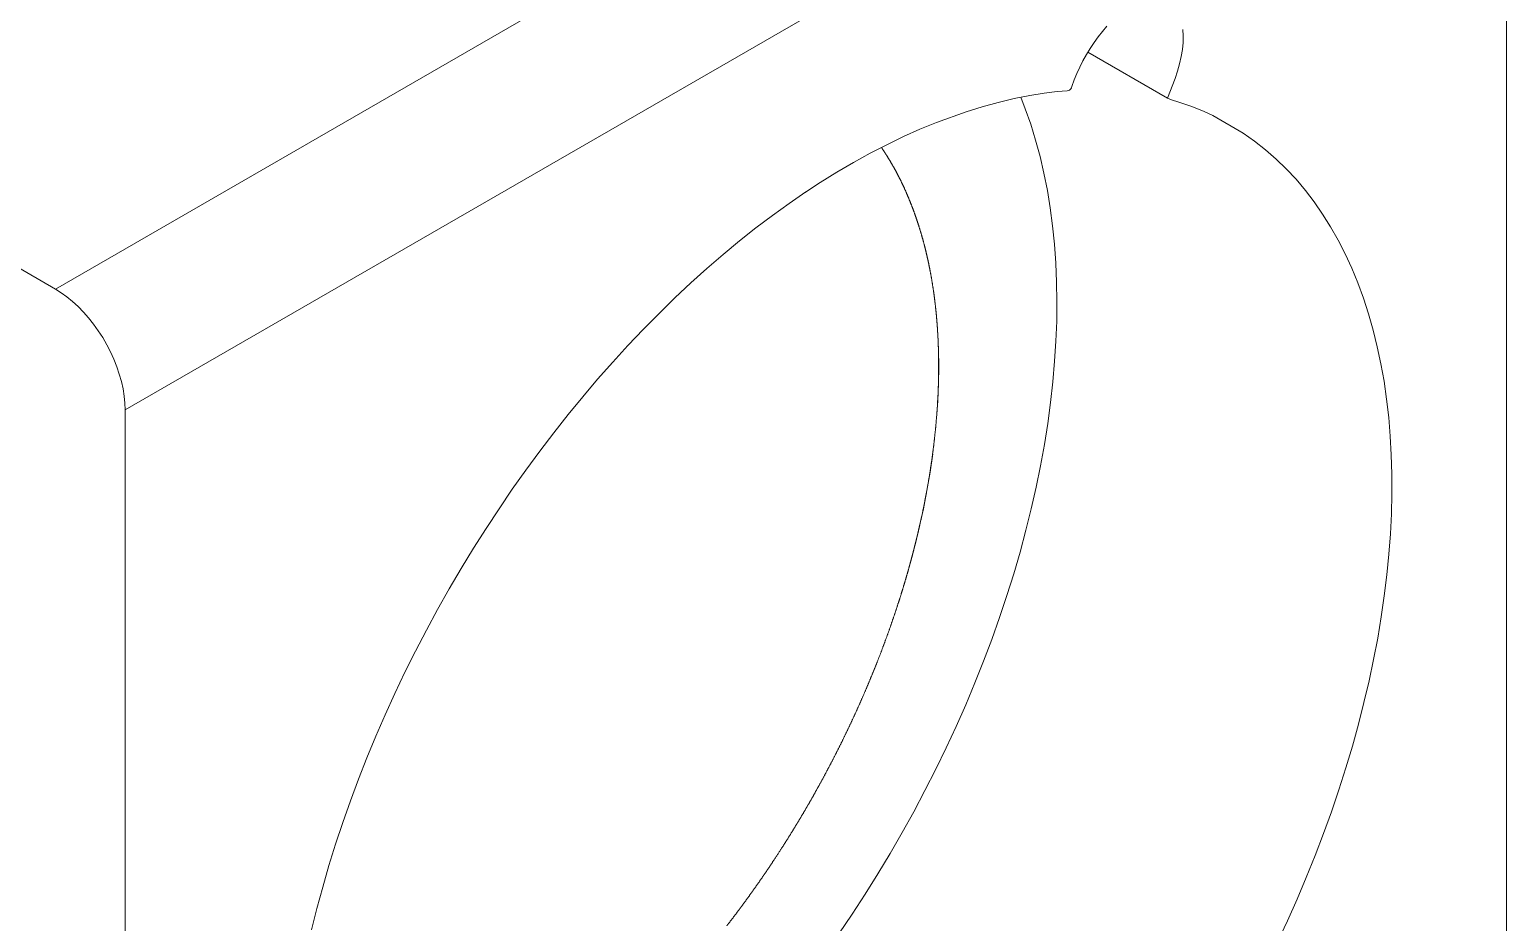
# Model space of a CAD drawing. Header units: inches. Extents: x 0 to 1256, y -61 to 0.
# Drawn here: x 649.91 to 660.83, y -39.01 to -32.4 of the extents above; entities that cross this region are included whole.
import ezdxf

# ---------------------------------------------------------------- set-up
doc = ezdxf.new("R2010")
doc.units = ezdxf.units.IN
doc.header["$LTSCALE"] = 2
doc.header["$MEASUREMENT"] = 0

msp = doc.modelspace()

# ---------------------------------------------------------------- linework, layer by layer
at = {"linetype": 'Continuous', "lineweight": 0, "extrusion": (8.89617e-17, 0.816497, 0.57735)}
for p, q in [((650.09737, -34.32036), (660.28742, -28.43713)), ((650.61375, -35.21477), (660.8038, -29.33154)), ((660.83231, -41.4209), (660.83231, -29.58749)), ((657.84358, -32.41295), (657.81163, -32.45326)), ((657.87677, -32.37451), (657.84358, -32.41295)), ((658.43769, -32.3987), (658.44053, -32.44558)), ((658.43962, -32.49473), (658.44053, -32.44558)), ((657.75201, -32.5388), (657.72463, -32.58361)), ((657.78105, -32.49528), (657.75201, -32.5388)), ((657.81163, -32.45326), (657.78105, -32.49528)), ((658.42662, -32.59821), (658.43497, -32.54573)), ((658.43497, -32.54573), (658.43962, -32.49473)), ((657.69905, -32.62948), (657.67539, -32.67621)), ((657.72463, -32.58361), (657.69905, -32.62948)), ((658.32574, -32.9069), (657.73536, -32.56605)), ((658.41464, -32.65173), (658.39911, -32.7059)), ((658.41464, -32.65173), (658.42662, -32.59821)), ((657.61621, -32.82149), (657.63427, -32.77135)), ((657.61701, -32.8193), (657.63427, -32.77135)), ((657.63427, -32.77135), (657.65376, -32.72359)), ((657.67539, -32.67621), (657.65376, -32.72359)), ((658.32574, -32.9069), (658.38075, -32.76058)), ((658.39911, -32.7059), (658.38017, -32.76026)), ((657.3067, -32.88685), (657.19009, -32.90998)), ((657.41174, -32.87001), (657.3067, -32.88685)), ((657.41174, -32.87001), (657.50882, -32.85823)), ((657.50882, -32.85823), (657.58283, -32.85179)), ((657.59146, -32.85029), (657.58283, -32.85179)), ((657.59146, -32.85029), (657.59875, -32.84721)), ((657.60481, -32.84268), (657.59875, -32.84721)), ((657.60481, -32.84268), (657.6097, -32.8368)), ((657.6097, -32.8368), (657.61348, -32.8297)), ((657.61348, -32.8297), (657.61701, -32.8193)), ((657.61621, -32.82149), (657.61348, -32.8297)), ((657.61621, -32.82149), (657.61701, -32.8193)), ((647.68756, -32.92906), (650.09737, -34.32036)), ((656.83417, -33.00698), (656.95371, -32.97006)), ((656.95371, -32.97006), (657.07239, -32.93774)), ((657.07239, -32.93774), (657.19009, -32.90998)), ((657.23875, -32.90032), (657.27265, -32.98589)), ((657.27265, -32.98589), (657.31273, -33.09984)), ((658.32574, -32.9069), (658.34293, -32.91544)), ((658.36179, -32.92221), (658.34293, -32.91544)), ((658.36179, -32.92221), (658.40192, -32.93402)), ((658.49727, -32.9664), (658.40192, -32.93402)), ((658.59047, -33.00333), (658.49727, -32.9664)), ((656.49347, -33.13678), (656.61547, -33.08622)), ((656.61547, -33.08622), (656.83417, -33.00698)), ((657.31273, -33.09984), (657.34913, -33.2173)), ((658.65984, -33.03498), (658.59047, -33.00333)), ((658.88549, -33.16526), (658.65984, -33.03498)), ((656.2482, -33.25116), (656.37101, -33.19178)), ((656.37101, -33.19178), (656.49347, -33.13678)), ((658.88549, -33.16526), (658.96945, -33.22473)), ((656.12515, -33.31485), (656.00197, -33.38283)), ((656.12515, -33.31485), (656.2482, -33.25116)), ((657.34913, -33.2173), (657.38181, -33.33812)), ((658.96945, -33.22473), (659.05053, -33.28879)), ((659.05053, -33.28879), (659.12864, -33.35736)), ((656.00197, -33.38283), (655.87876, -33.45501)), ((657.38181, -33.33812), (657.41074, -33.46219)), ((659.12864, -33.35736), (659.20373, -33.43034)), ((659.20373, -33.43034), (659.27572, -33.50771)), ((655.75563, -33.53135), (655.64034, -33.60675)), ((655.87876, -33.45501), (655.75563, -33.53135)), ((657.41074, -33.46219), (657.43591, -33.58942)), ((659.27572, -33.50771), (659.34454, -33.58938)), ((655.52545, -33.68585), (655.64865, -33.60103)), ((657.43591, -33.58942), (657.45727, -33.71966)), ((659.34454, -33.58938), (659.41013, -33.67528)), ((655.40266, -33.77462), (655.52545, -33.68585)), ((657.45727, -33.71966), (657.47481, -33.85279)), ((659.41013, -33.67528), (659.47244, -33.76532)), ((655.1587, -33.9637), (655.28037, -33.86726)), ((655.28037, -33.86726), (655.40266, -33.77462)), ((657.47481, -33.85279), (657.48852, -33.98872)), ((659.47244, -33.76532), (659.53139, -33.85942)), ((659.58694, -33.95752), (659.53139, -33.85942)), ((655.03775, -34.06387), (655.1587, -33.9637)), ((659.63904, -34.05947), (659.58694, -33.95752)), ((654.91763, -34.16766), (655.03775, -34.06387)), ((657.48852, -33.98872), (657.49838, -34.12726)), ((659.63904, -34.05947), (659.68763, -34.16522)), ((654.91763, -34.16766), (654.79844, -34.275)), ((657.49838, -34.12726), (657.50438, -34.26833)), ((659.68763, -34.16522), (659.73268, -34.27468)), ((654.79844, -34.275), (654.68028, -34.38576)), ((657.50438, -34.26833), (657.50652, -34.41177)), ((659.73268, -34.27468), (659.77414, -34.38771)), ((650.09737, -34.32036), (650.14, -34.34702)), ((650.18237, -34.37756), (650.14, -34.34702)), ((650.22414, -34.4118), (650.18237, -34.37756)), ((650.26504, -34.44948), (650.22414, -34.4118)), ((654.68028, -34.38576), (654.56327, -34.49987)), ((657.50652, -34.41177), (657.50479, -34.55745)), ((659.77414, -34.38771), (659.81197, -34.50424)), ((650.3048, -34.49035), (650.26504, -34.44948)), ((650.34313, -34.53412), (650.3048, -34.49035)), ((654.56327, -34.49987), (654.44749, -34.61724)), ((656.61454, -34.51174), (656.61634, -34.52862)), ((659.81197, -34.50424), (659.84614, -34.62414)), ((650.3798, -34.58051), (650.34313, -34.53412)), ((650.41453, -34.62921), (650.3798, -34.58051)), ((650.4471, -34.67985), (650.41453, -34.62921)), ((654.44749, -34.61724), (654.33306, -34.73777)), ((656.61585, -34.52749), (656.61634, -34.52862)), ((656.61634, -34.52862), (656.61594, -34.52869)), ((656.61634, -34.52862), (656.6179, -34.54938)), ((657.50479, -34.55745), (657.4992, -34.70523)), ((659.84614, -34.62414), (659.87662, -34.74733)), ((650.47729, -34.73215), (650.4471, -34.67985)), ((650.47729, -34.73215), (650.50487, -34.78567)), ((654.33306, -34.73777), (654.22006, -34.86132)), ((656.62879, -34.72767), (656.63064, -34.76955)), ((657.4992, -34.70523), (657.48975, -34.85497)), ((650.52967, -34.8401), (650.50487, -34.78567)), ((650.55151, -34.89505), (650.52967, -34.8401)), ((656.62987, -34.76737), (656.63064, -34.76955)), ((656.63064, -34.76955), (656.62991, -34.76965)), ((656.63064, -34.76955), (656.63242, -34.89338)), ((659.87662, -34.74733), (659.90338, -34.87365)), ((650.57026, -34.95013), (650.55151, -34.89505)), ((650.58577, -35.005), (650.57026, -34.95013)), ((654.22006, -34.86132), (654.10861, -34.98782)), ((656.63064, -35.01927), (656.63242, -34.89338)), ((656.63157, -34.89347), (656.63242, -34.89338)), ((656.6316, -34.89076), (656.63242, -34.89338)), ((657.48975, -34.85497), (657.47646, -35.00652)), ((659.90338, -34.87365), (659.92638, -35.00302)), ((650.59795, -35.05926), (650.58577, -35.005)), ((650.60672, -35.11256), (650.59795, -35.05926)), ((654.10861, -34.98782), (653.99879, -35.11713)), ((656.62527, -35.14709), (656.63064, -35.01927)), ((656.62968, -35.01935), (656.63064, -35.01927)), ((656.6298, -35.01627), (656.63064, -35.01927)), ((657.47646, -35.00652), (657.45932, -35.15976)), ((659.92638, -35.00302), (659.94562, -35.13529)), ((650.61198, -35.16451), (650.60672, -35.11256)), ((650.61375, -35.21477), (650.61198, -35.16451)), ((653.99879, -35.11713), (653.8907, -35.24916)), ((656.62527, -35.14709), (656.61634, -35.2767)), ((656.62409, -35.15057), (656.62527, -35.14709)), ((656.62425, -35.14715), (656.62527, -35.14709)), ((656.62447, -35.14378), (656.62527, -35.14709)), ((657.45932, -35.15976), (657.43836, -35.31451)), ((659.94562, -35.13529), (659.96108, -35.27037)), ((650.61375, -47.44908), (650.61375, -35.21477)), ((653.8907, -35.24916), (653.78444, -35.38379)), ((656.61634, -35.2767), (656.61501, -35.28037)), ((656.61527, -35.27675), (656.61634, -35.2767)), ((659.96108, -35.27037), (659.97273, -35.40812)), ((653.78444, -35.38379), (653.6801, -35.5209)), ((657.43836, -35.31451), (657.41361, -35.47065)), ((657.41361, -35.47065), (657.38507, -35.62801)), ((659.97273, -35.40812), (659.98058, -35.5484)), ((653.6801, -35.5209), (653.57791, -35.66016)), ((656.58782, -35.54071), (656.56826, -35.67481)), ((656.58628, -35.54444), (656.58782, -35.54071)), ((656.58674, -35.5407), (656.58782, -35.54071)), ((659.98058, -35.5484), (659.9846, -35.69111)), ((653.57791, -35.66016), (653.47752, -35.80207)), ((656.56826, -35.67481), (656.54519, -35.81015)), ((656.56826, -35.67481), (656.56668, -35.67843)), ((656.56722, -35.67478), (656.56826, -35.67481)), ((657.38507, -35.62801), (657.35279, -35.78645)), ((659.9846, -35.69111), (659.9848, -35.83609)), ((653.47752, -35.80207), (653.37947, -35.94589)), ((656.54519, -35.81015), (656.51864, -35.94652)), ((656.54361, -35.81358), (656.54519, -35.81015)), ((656.54421, -35.81009), (656.54519, -35.81015)), ((657.35279, -35.78645), (657.31679, -35.94585)), ((659.9848, -35.83609), (659.98118, -35.98321)), ((653.37947, -35.94589), (653.28368, -36.09171)), ((656.51864, -35.94652), (656.48864, -36.08381)), ((656.51864, -35.94652), (656.51713, -35.94963)), ((656.51776, -35.94644), (656.51864, -35.94652)), ((657.31679, -35.94585), (657.2771, -36.10601)), ((659.97375, -36.13236), (659.98118, -35.98321)), ((653.28368, -36.09171), (653.19025, -36.23938)), ((656.48864, -36.08381), (656.4744, -36.14263)), ((656.48726, -36.08652), (656.48864, -36.08381)), ((656.48787, -36.08373), (656.48864, -36.08381)), ((657.2771, -36.10601), (657.23376, -36.2668)), ((659.9625, -36.28337), (659.97375, -36.13236)), ((653.19025, -36.23938), (653.09926, -36.38879)), ((656.45522, -36.22188), (656.44478, -36.26124)), ((656.45522, -36.22188), (656.45402, -36.22413)), ((656.45459, -36.22179), (656.45522, -36.22188)), ((656.46797, -36.1692), (656.45522, -36.22188)), ((657.23376, -36.2668), (657.18682, -36.42806)), ((656.41842, -36.36056), (656.41093, -36.38653)), ((656.41748, -36.36223), (656.41842, -36.36056)), ((656.41795, -36.36048), (656.41842, -36.36056)), ((656.42682, -36.32888), (656.41842, -36.36056)), ((659.94745, -36.43612), (659.9625, -36.28337)), ((653.09926, -36.38879), (653.01078, -36.53982)), ((656.38324, -36.48248), (656.37828, -36.49969)), ((657.18682, -36.42806), (657.13632, -36.58963)), ((659.92861, -36.59046), (659.94745, -36.43612)), ((653.01078, -36.53982), (652.92489, -36.6923)), ((656.37828, -36.49969), (656.37376, -36.51417)), ((656.37828, -36.49969), (656.37768, -36.50071)), ((656.37799, -36.49963), (656.37828, -36.49969)), ((657.13632, -36.58963), (657.08231, -36.75138)), ((659.92861, -36.59046), (659.906, -36.74624)), ((652.92489, -36.6923), (652.84167, -36.84613)), ((656.33483, -36.63913), (656.33358, -36.64288)), ((656.33466, -36.63942), (656.33483, -36.63913)), ((656.33475, -36.63912), (656.33483, -36.63913)), ((656.3362, -36.63473), (656.33483, -36.63913)), ((657.08231, -36.75138), (657.02483, -36.91314)), ((659.906, -36.74624), (659.87964, -36.90333)), ((652.84167, -36.84613), (652.76118, -37.00117)), ((657.02483, -36.91314), (656.96394, -37.07476)), ((659.84956, -37.06158), (659.87964, -36.90333)), ((652.76118, -37.00117), (652.68351, -37.15729)), ((656.96394, -37.07476), (656.89971, -37.23609)), ((659.81578, -37.22085), (659.84956, -37.06158)), ((652.68351, -37.15729), (652.6087, -37.31432)), ((656.89971, -37.23609), (656.83219, -37.39697)), ((659.81578, -37.22085), (659.77834, -37.38098)), ((652.6087, -37.31432), (652.53684, -37.47218)), ((652.53684, -37.47218), (652.46799, -37.63069)), ((656.83219, -37.39697), (656.76144, -37.55723)), ((659.77834, -37.38098), (659.73726, -37.54182)), ((656.76144, -37.55723), (656.68754, -37.71677)), ((659.73726, -37.54182), (659.69259, -37.70324)), ((652.46799, -37.63069), (652.40219, -37.78973)), ((652.40219, -37.78973), (652.33952, -37.94914)), ((656.68754, -37.71677), (656.61055, -37.87538)), ((659.69259, -37.70324), (659.64437, -37.86507)), ((656.61055, -37.87538), (656.53055, -38.03294)), ((659.64437, -37.86507), (659.59264, -38.02716)), ((652.33952, -37.94914), (652.28002, -38.10881)), ((652.28002, -38.10881), (652.22375, -38.2686)), ((656.53055, -38.03294), (656.44761, -38.18929)), ((659.59264, -38.02716), (659.53746, -38.18939)), ((656.44761, -38.18929), (656.36182, -38.34428)), ((659.53746, -38.18939), (659.47886, -38.35158)), ((652.22375, -38.2686), (652.17076, -38.42835)), ((656.36182, -38.34428), (656.27325, -38.49778)), ((652.17076, -38.42835), (652.12108, -38.58793)), ((659.47886, -38.35158), (659.41691, -38.51359)), ((656.27325, -38.49778), (656.18198, -38.64963)), ((659.35167, -38.67527), (659.41691, -38.51359)), ((652.12108, -38.58793), (652.07477, -38.7472)), ((656.18198, -38.64963), (656.08811, -38.79967)), ((659.35167, -38.67527), (659.28319, -38.83647)), ((652.07477, -38.7472), (652.03187, -38.90603)), ((656.08811, -38.79967), (655.99173, -38.94779)), ((659.21153, -38.99703), (659.28319, -38.83647)), ((652.03187, -38.90603), (651.99241, -39.06427)), ((655.89292, -39.09382), (655.99173, -38.94779)), ((659.13677, -39.15683), (659.21153, -38.99703))]:
    msp.add_line(p, q, dxfattribs=at)
at = {"linetype": 'Continuous', "lineweight": 0}
for points, weights in [([(656.20836, -33.27178), (656.22527, -33.29655), (656.24121, -33.32189)], [0.999576911095, 0.999567998967, 0.999668264413]), ([(656.24121, -33.32189), (656.24382, -33.32595), (656.24641, -33.33003)], [0.999668279518, 0.999656767979, 0.999647991272]), ([(656.24641, -33.33003), (656.26957, -33.36653), (656.29075, -33.40414)], [0.999648063774, 0.999569745735, 0.999711007676]), ([(656.29075, -33.40414), (656.29289, -33.40785), (656.29501, -33.41156)], [0.999711016929, 0.99970090828, 0.999692882035]), ([(656.29501, -33.41156), (656.31709, -33.45026), (656.33711, -33.49006)], [0.99969285453, 0.999609125438, 0.999751237768]), ([(656.33711, -33.49006), (656.33883, -33.49339), (656.34054, -33.49673)], [0.999751245882, 0.999742416608, 0.999735136297]), ([(656.34054, -33.49673), (656.36144, -33.53761), (656.38022, -33.57956)], [0.99973518425, 0.999646408248, 0.999789479818]), ([(656.38022, -33.57956), (656.38157, -33.5825), (656.38292, -33.58544)], [0.999789484226, 0.999781965993, 0.999775560083]), ([(656.38292, -33.58544), (656.40258, -33.62846), (656.42004, -33.67254)], [0.99977551803, 0.999681580502, 0.999825269981]), ([(656.42004, -33.67254), (656.42108, -33.67508), (656.42212, -33.67761)], [0.999825275308, 0.999818964547, 0.99981342228]), ([(656.42212, -33.67761), (656.44046, -33.72273), (656.45654, -33.7689)], [0.999813425678, 0.99971487859, 0.999859451357]), ([(656.45654, -33.7689), (656.45731, -33.77101), (656.45807, -33.77312)], [0.999859455626, 0.999854321635, 0.999849686497]), ([(656.45807, -33.77312), (656.47504, -33.82032), (656.48967, -33.86854)], [0.999849670463, 0.999746044763, 0.999890891244]), ([(656.48967, -33.86854), (656.49021, -33.87023), (656.49075, -33.87193)], [0.99989089524, 0.999886869164, 0.999883144502]), ([(656.49075, -33.87193), (656.50627, -33.92113), (656.51939, -33.97132)], [0.999883158752, 0.999775378806, 0.999920955161]), ([(656.51939, -33.97132), (656.51974, -33.97259), (656.52009, -33.97386)], [0.999920957136, 0.999918019097, 0.999915239644]), ([(656.52009, -33.97386), (656.53411, -34.02503), (656.54568, -34.07715)], [0.999915237041, 0.999803046589, 0.999948993149]), ([(656.54568, -34.07715), (656.54588, -34.078), (656.54607, -34.07884)], [0.999948994561, 0.999947072032, 0.999945215771]), ([(656.54607, -34.07884), (656.55855, -34.13194), (656.56851, -34.18595)], [0.999945208689, 0.999828096358, 0.999973754408]), ([(656.56851, -34.18595), (656.5686, -34.1864), (656.56869, -34.18684)], [0.999973755417, 0.999972756947, 0.99997177606]), ([(656.56869, -34.18684), (656.57955, -34.24176), (656.58785, -34.29755)], [0.999971776972, 0.999851021524, 0.999996987987]), ([(656.58785, -34.29755), (656.58786, -34.2976), (656.58787, -34.29765)], [0.999996988085, 0.999996872072, 0.999996756291]), ([(656.58787, -34.29765), (656.59648, -34.35065), (656.60281, -34.40437)], [0.999996756643, 0.999880108977, 1]), ([(656.60281, -34.40437), (656.60321, -34.40781), (656.60359, -34.41125)], [1, 0.999975521286, 0.999952015114]), ([(656.60359, -34.41125), (656.60363, -34.41154), (656.60366, -34.41183)], [0.999951983155, 0.999950013454, 0.999948050581]), ([(656.60366, -34.41183), (656.60424, -34.41629), (656.60481, -34.42076)], [0.999937307597, 0.999967854784, 1]), ([(656.60481, -34.42076), (656.61047, -34.46602), (656.61454, -34.51174)], [1, 0.99991780662, 1]), ([(656.61454, -34.51174), (656.61522, -34.51961), (656.61585, -34.52749)], [1, 0.99994375598, 0.999892404166]), ([(656.61585, -34.52749), (656.6159, -34.52809), (656.61594, -34.52869)], [0.999892300913, 0.9998883985, 0.999884524334]), ([(656.61594, -34.52869), (656.61697, -34.53903), (656.6179, -34.54938)], [0.999858535544, 0.999925162796, 1]), ([(656.6179, -34.54938), (656.62101, -34.58462), (656.62319, -34.6201)], [1, 0.999952363552, 1]), ([(656.62319, -34.6201), (656.62397, -34.63316), (656.62461, -34.64625)], [1, 0.999906052505, 0.999825043272]), ([(656.62461, -34.64625), (656.62465, -34.64713), (656.6247, -34.64801)], [0.99982530648, 0.99981983882, 0.999814430106]), ([(656.6247, -34.64801), (656.6259, -34.66581), (656.62685, -34.68365)], [0.999762153349, 0.999869375964, 1]), ([(656.62685, -34.68365), (656.62799, -34.70562), (656.62879, -34.72767)], [1, 0.999982249156, 1]), ([(656.62879, -34.72767), (656.62949, -34.7475), (656.62987, -34.76737)], [1, 0.999855191207, 0.999739142217]), ([(656.62987, -34.76737), (656.62989, -34.76851), (656.62991, -34.76965)], [0.99973896108, 0.999732321397, 0.999725775866]), ([(656.62991, -34.76965), (656.63218, -34.83003), (656.6316, -34.89076)], [0.996830136497, 0.996703565772, 0.996835456992]), ([(656.63157, -34.89347), (656.63211, -34.95473), (656.6298, -35.01627)], [0.996841471722, 0.996714060361, 0.996843752175]), ([(656.6316, -34.89076), (656.63158, -34.89211), (656.63157, -34.89347)], [0.996835412041, 0.996838361069, 0.996841439359]), ([(656.62968, -35.01935), (656.62849, -35.08146), (656.62447, -35.14378)], [0.99685046466, 0.99672215985, 0.996849943293]), ([(656.6298, -35.01627), (656.62974, -35.01781), (656.62968, -35.01935)], [0.99684379701, 0.996847045744, 0.996850455751]), ([(656.62409, -35.15057), (656.6211, -35.21359), (656.61527, -35.27675)], [0.996850070732, 0.996727572148, 0.99686116758]), ([(656.62425, -35.14715), (656.62417, -35.14886), (656.62409, -35.15057)], [0.9968571907, 0.996853676949, 0.996850351494]), ([(656.62447, -35.14378), (656.62436, -35.14547), (656.62425, -35.14715)], [0.996850026382, 0.996853482782, 0.996857126425]), ([(656.61501, -35.28037), (656.6103, -35.34413), (656.60277, -35.40798)], [0.996854077901, 0.99673088494, 0.996863126151]), ([(656.61527, -35.27675), (656.61514, -35.27856), (656.61501, -35.28037)], [0.996861115158, 0.996857413667, 0.996853918099]), ([(656.6024, -35.41171), (656.59597, -35.4762), (656.58674, -35.5407)], [0.996855844673, 0.996731642766, 0.996862564647]), ([(656.60277, -35.40798), (656.60258, -35.40984), (656.6024, -35.41171)], [0.996863110322, 0.996859305432, 0.996855714077]), ([(656.58628, -35.54444), (656.57815, -35.60964), (656.56722, -35.67478)], [0.996855285556, 0.99672977354, 0.996859500742]), ([(656.58674, -35.5407), (656.58651, -35.54257), (656.58628, -35.54444)], [0.996862570167, 0.996858758916, 0.996855157972]), ([(656.56668, -35.67843), (656.55684, -35.74432), (656.54421, -35.81009)], [0.996851555094, 0.996724829539, 0.996853923364]), ([(656.56722, -35.67478), (656.56695, -35.6766), (656.56668, -35.67843)], [0.996859525279, 0.996855806756, 0.996852284703]), ([(656.54361, -35.81358), (656.53208, -35.88011), (656.51776, -35.94644)], [0.996847604689, 0.996718651857, 0.996846140868]), ([(656.54421, -35.81009), (656.54391, -35.81184), (656.54361, -35.81358)], [0.996853847751, 0.996850296421, 0.996846921662]), ([(656.51776, -35.94644), (656.51744, -35.94804), (656.51713, -35.94963)], [0.996846116783, 0.99684286831, 0.996839764712]), ([(656.51713, -35.94963), (656.5039, -36.01681), (656.48787, -36.08373)], [0.996839686539, 0.996708812475, 0.996835704657]), ([(656.4744, -36.14263), (656.47123, -36.15592), (656.46797, -36.1692)], [1, 0.999994980265, 1]), ([(656.48726, -36.08652), (656.48107, -36.11461), (656.4744, -36.14263)], [0.999674798008, 0.999815067438, 1]), ([(656.48787, -36.08373), (656.48757, -36.08512), (656.48726, -36.08652)], [0.999661442268, 0.999668316037, 0.999675300504]), ([(656.44478, -36.26124), (656.4361, -36.29509), (656.42682, -36.32888)], [1, 0.999967753085, 1]), ([(656.45402, -36.22413), (656.4495, -36.2427), (656.44478, -36.26124)], [0.999786107349, 0.999883384231, 1]), ([(656.45459, -36.22179), (656.4543, -36.22296), (656.45402, -36.22413)], [0.999774591371, 0.99978062371, 0.999786732309]), ([(656.46797, -36.1692), (656.46149, -36.19553), (656.45459, -36.22179)], [1, 0.999826143754, 0.999691760767]), ([(656.41748, -36.36223), (656.41425, -36.37438), (656.41093, -36.38653)], [0.999860511981, 0.99992614463, 1]), ([(656.41795, -36.36048), (656.41772, -36.36135), (656.41748, -36.36223)], [0.999850598354, 0.999855275415, 0.999859994976]), ([(656.42682, -36.32888), (656.42246, -36.34469), (656.41795, -36.36048)], [1, 0.999900267291, 0.99981467923]), ([(656.38324, -36.48248), (656.38064, -36.49106), (656.37799, -36.49963)], [1, 0.999947544077, 0.99989923617]), ([(656.41093, -36.38653), (656.39768, -36.43458), (656.38324, -36.48248)], [1, 0.999935536766, 1]), ([(656.37376, -36.51417), (656.35591, -36.57459), (656.3362, -36.63473)], [1, 0.999898683421, 1]), ([(656.37768, -36.50071), (656.37573, -36.50744), (656.37376, -36.51417)], [0.999922946521, 0.999960219066, 1]), ([(656.37799, -36.49963), (656.37783, -36.50017), (656.37768, -36.50071)], [0.999917119127, 0.999920082357, 0.999923061619]), ([(656.33358, -36.64288), (656.31219, -36.71073), (656.28848, -36.77815)], [1, 0.999865155225, 0.999984729711]), ([(656.33466, -36.63942), (656.33412, -36.64115), (656.33358, -36.64288)], [0.9999802035, 0.999990019045, 1]), ([(656.33475, -36.63912), (656.33471, -36.63927), (656.33466, -36.63942)], [0.999978498966, 0.999979356546, 0.999980215394]), ([(656.3362, -36.63473), (656.33548, -36.63692), (656.33475, -36.63912)], [1, 0.999986936607, 0.999974143708]), ([(656.28827, -36.77875), (656.26493, -36.84801), (656.23922, -36.91674)], [0.999985810329, 0.999839694021, 0.999958243585]), ([(656.28848, -36.77815), (656.28838, -36.77845), (656.28827, -36.77875)], [0.999984731078, 0.999985268258, 0.999985810585]), ([(656.2386, -36.9184), (656.21391, -36.98705), (656.18691, -37.05512)], [0.999961140724, 0.999815073998, 0.999929273914]), ([(656.23922, -36.91674), (656.23891, -36.91757), (656.2386, -36.9184)], [0.99995823777, 0.999959670529, 0.99996114179]), ([(656.18579, -37.05792), (656.15981, -37.12588), (656.13157, -37.19319)], [0.999934086379, 0.999788842118, 0.999899453415]), ([(656.18691, -37.05512), (656.18635, -37.05652), (656.18579, -37.05792)], [0.999929265587, 0.999931621933, 0.999934088695]), ([(656.1299, -37.19717), (656.10271, -37.2643), (656.07333, -37.33073)], [0.999906206168, 0.999761004036, 0.999866764465]), ([(656.13157, -37.19319), (656.13074, -37.19518), (656.1299, -37.19717)], [0.999899467163, 0.999902726743, 0.99990620945]), ([(656.07101, -37.33598), (656.04268, -37.40216), (656.01225, -37.46758)], [0.999875510575, 0.999730438508, 0.999831029618]), ([(656.07333, -37.33073), (656.07217, -37.33336), (656.07101, -37.33598)], [0.999866777953, 0.999870950099, 0.999875514065]), ([(656.00916, -37.47421), (656.00763, -37.47761), (656.00608, -37.48102)], [0.999841844362, 0.999834272483, 0.999827358144]), ([(656.01225, -37.46758), (656.01071, -37.47089), (656.00916, -37.47421)], [0.99983098586, 0.999836103385, 0.999841851306]), ([(656.00608, -37.48102), (655.97629, -37.54677), (655.94443, -37.6117)], [0.999827410478, 0.99969440352, 0.999806565929]), ([(655.9405, -37.61996), (655.90973, -37.68449), (655.87697, -37.74815)], [0.999789058787, 0.999660001097, 0.999769965078]), ([(655.94443, -37.6117), (655.94247, -37.61583), (655.9405, -37.61996)], [0.999806559087, 0.999797345619, 0.999789111389]), ([(655.87697, -37.74815), (655.84567, -37.81098), (655.8125, -37.87291)], [0.999769961475, 0.99962719321, 0.999713833254]), ([(655.80659, -37.88392), (655.77453, -37.9453), (655.74069, -38.00576)], [0.999731037152, 0.99958914029, 0.999669844195]), ([(655.8125, -37.87291), (655.80955, -37.87842), (655.80659, -37.88392)], [0.99971393424, 0.999721584108, 0.999731046169]), ([(655.73363, -38.01833), (655.70087, -38.07826), (655.6664, -38.13725)], [0.999689023433, 0.999548300069, 0.999623808463]), ([(655.74069, -38.00576), (655.73717, -38.01205), (655.73363, -38.01833)], [0.999669827288, 0.999678227536, 0.999689034615]), ([(655.65809, -38.15142), (655.62467, -38.20988), (655.58962, -38.26737)], [0.999645070722, 0.999506687535, 0.999578426092]), ([(655.6664, -38.13725), (655.66226, -38.14434), (655.65809, -38.15142)], [0.999623706776, 0.999632834769, 0.999645087537]), ([(655.58002, -38.28306), (655.54608, -38.33991), (655.51059, -38.39576)], [0.999601936848, 0.99946382821, 0.999529109261]), ([(655.58962, -38.26737), (655.58484, -38.27522), (655.58002, -38.28306)], [0.999578662418, 0.99958834496, 0.99960194943]), ([(655.49954, -38.41307), (655.46515, -38.46827), (655.41673, -38.54135)], [0.99955425175, 0.999417943696, 0.999478349573]), ([(655.51059, -38.39576), (655.50509, -38.40443), (655.49954, -38.41307)], [0.999528980934, 0.9995391763, 0.999554270202]), ([(655.41673, -38.54135), (655.38198, -38.59481), (655.34586, -38.64724)], [0.999505451076, 0.999370733869, 0.999425888659]), ([(655.33166, -38.66773), (655.29664, -38.71941), (655.26033, -38.77004)], [0.99945474465, 0.999321774324, 0.999371803083]), ([(655.34586, -38.64724), (655.33878, -38.6575), (655.33166, -38.66773)], [0.999425688781, 0.999436589673, 0.999454771764]), ([(655.26033, -38.77004), (655.25241, -38.78109), (655.24443, -38.79209)], [0.999371793049, 0.999382712847, 0.999402343057]), ([(655.17283, -38.89073), (655.16402, -38.90254), (655.15514, -38.91428)], [0.999316622205, 0.999327560031, 0.999348805011]), ([(655.24443, -38.79209), (655.20924, -38.84193), (655.17283, -38.89073)], [0.999402313008, 0.999271424687, 0.999316626069]), ([(655.15514, -38.91428), (655.11986, -38.96225), (655.08344, -39.00917)], [0.999348770349, 0.999219693419, 0.999259726093]), ([(655.08344, -39.00917), (655.0737, -39.02171), (655.06388, -39.03419)], [0.999259663776, 0.999270400927, 0.999293232575])]:
    msp.add_rational_spline(points, weights, degree=2, dxfattribs=at)

doc.saveas('drawing.dxf')
